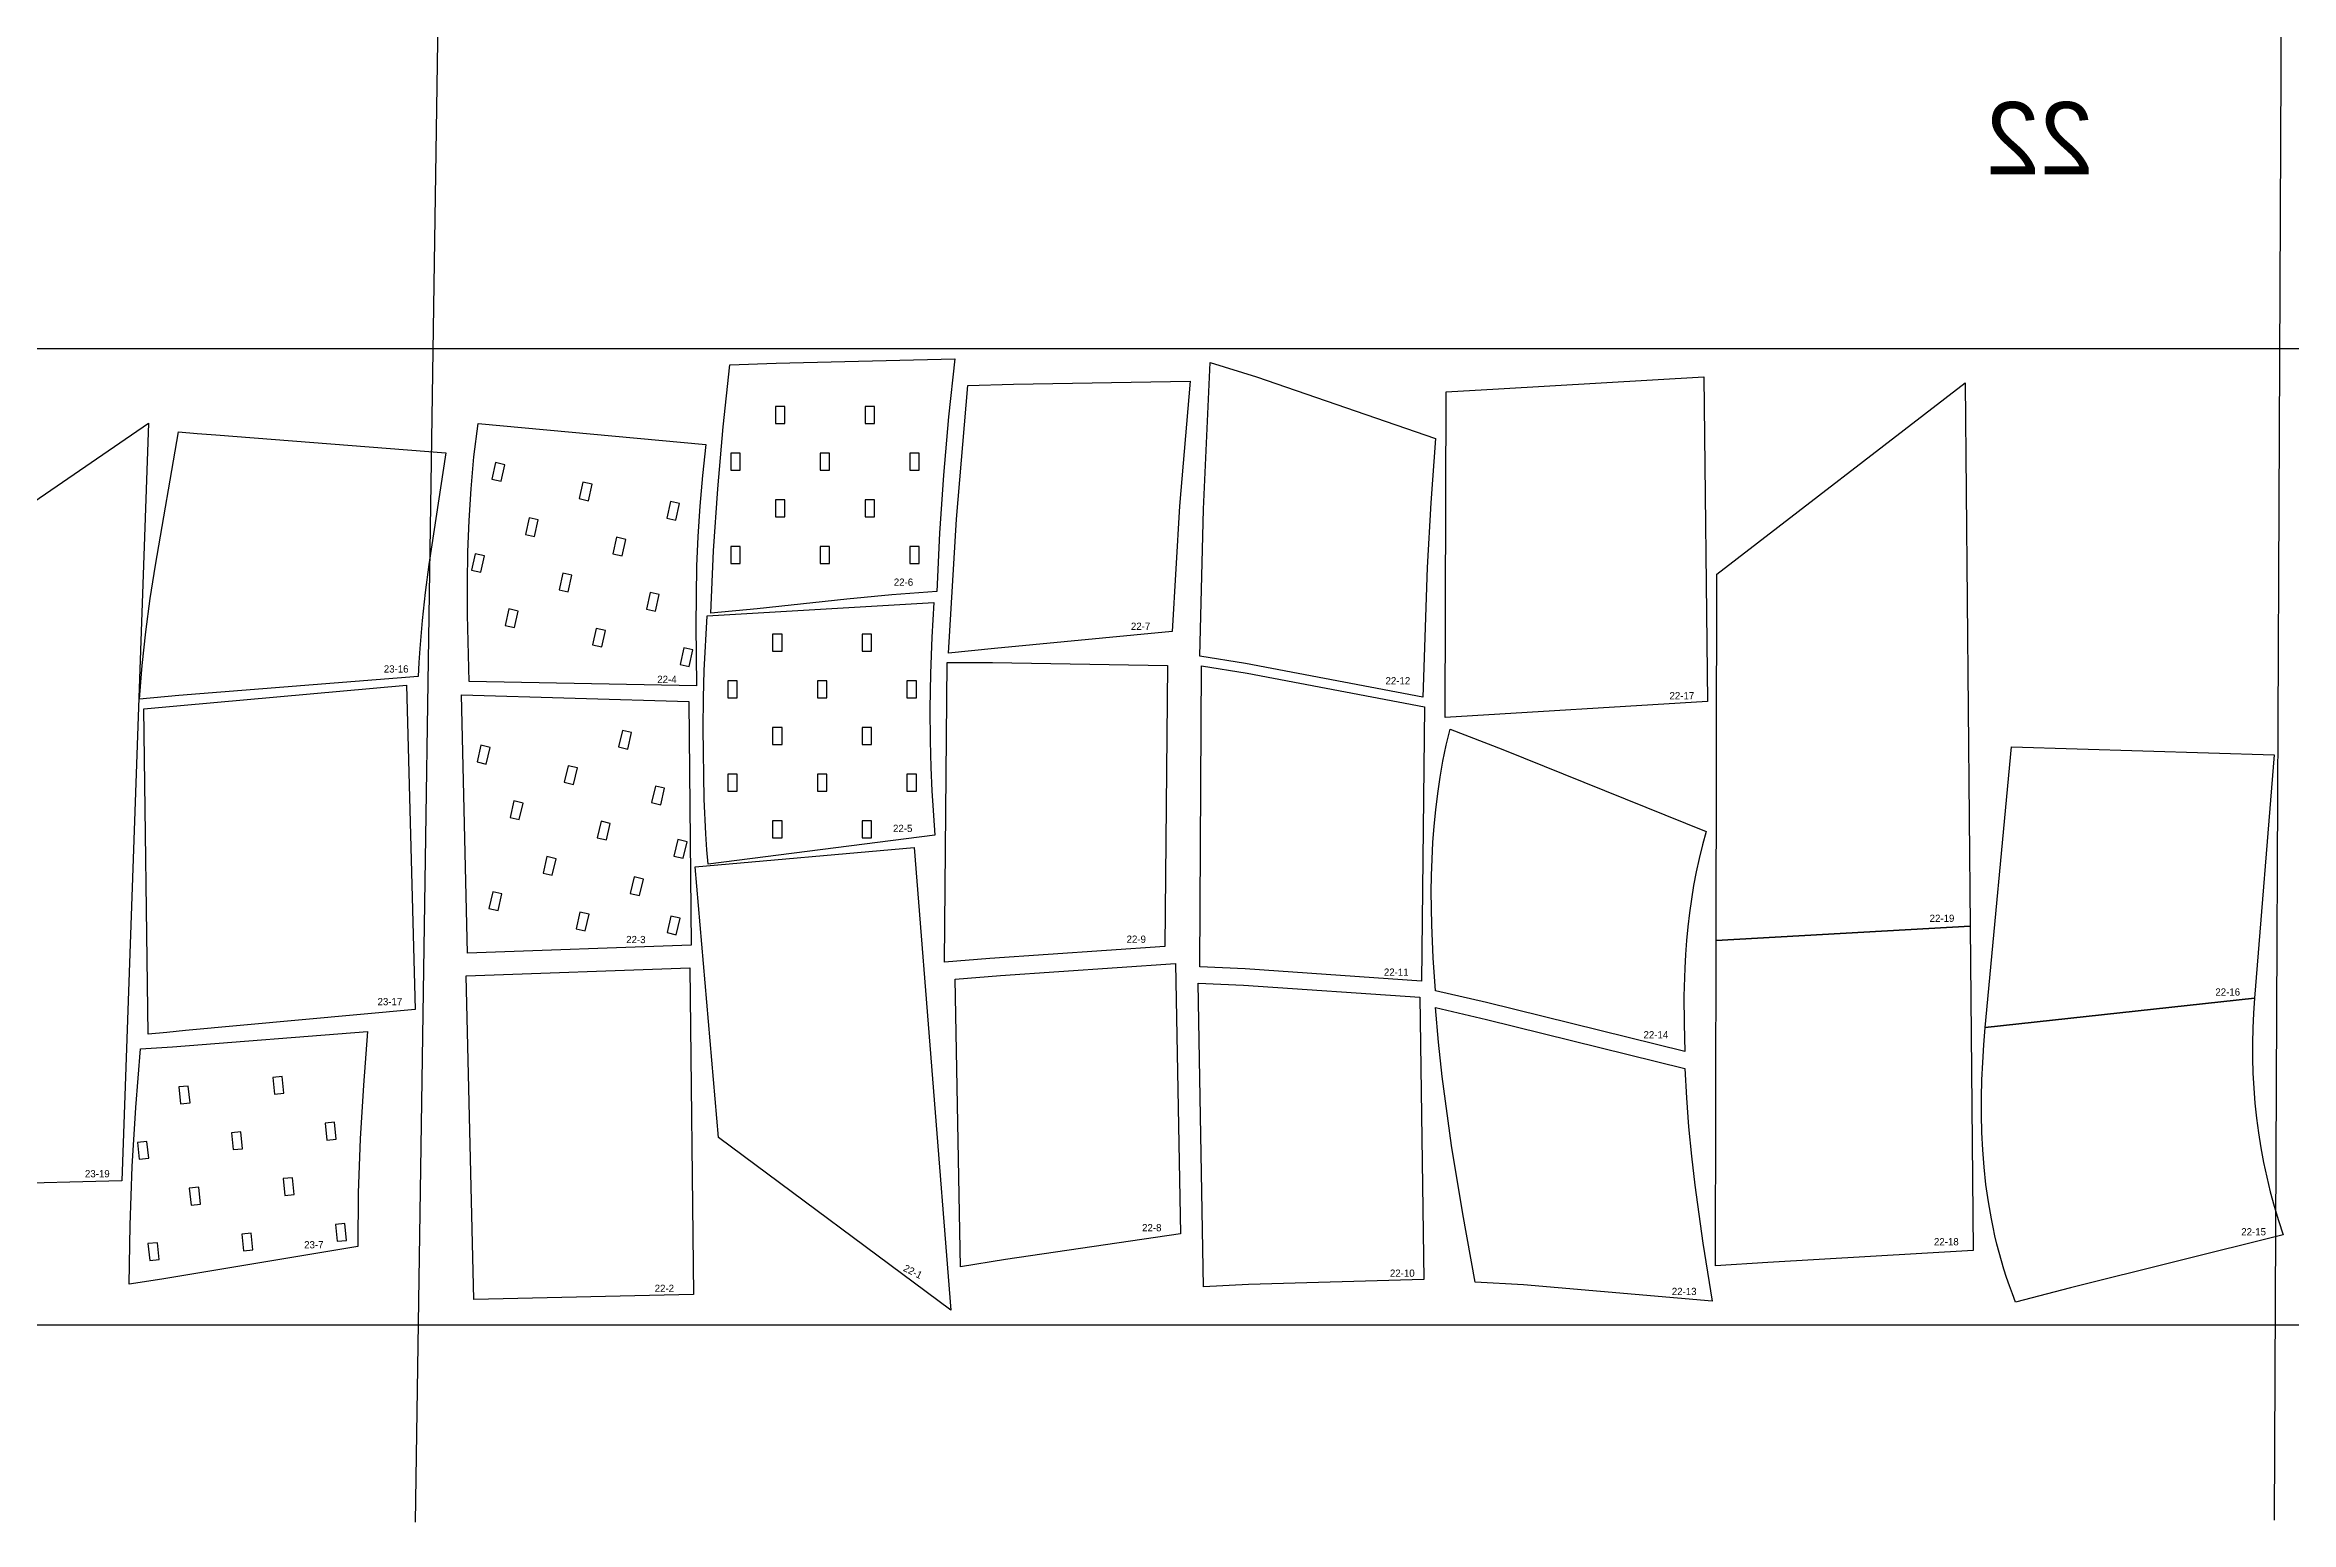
# Model space of a CAD drawing. Header units: millimetres. Extents: x 12942 to 18383, y 13072 to 17462.
# Drawn here: x 13999 to 14621, y 14388 to 14796 of the extents above; entities that cross this region are included whole.
import ezdxf

# ---------------------------------------------------------------- set-up
doc = ezdxf.new("R2010")
doc.units = ezdxf.units.MM
doc.header["$LTSCALE"] = 100
doc.header["$MEASUREMENT"] = 0
for name, color, linetype in [('CUT', 3, 'Continuous'), ('Default', 7, 'Continuous'), ('text', 1, 'Continuous')]:
    doc.layers.add(name, color=color, linetype=linetype)

msp = doc.modelspace()

# ---------------------------------------------------------------- linework, layer by layer
at = {"layer": 'CUT'}
for points in [[(14188.96, 14707.8), (14201.74, 14708.21), (14251.14, 14709.41), (14249.42, 14693.35), (14247.99, 14677.27), (14246.9, 14661.16), (14246.2, 14645.03), (14233.75, 14644.1), (14221.32, 14642.91), (14196.5, 14640.3), (14183.66, 14639.05), (14184.42, 14656.28), (14185.58, 14673.48), (14187.11, 14690.65), (14188.96, 14707.8)], [(14321.82, 14708.42), (14334.6, 14704.44), (14384.12, 14687.42), (14382.82, 14669.55), (14381.84, 14651.67), (14380.59, 14615.86), (14331.56, 14625.15), (14318.91, 14627.16), (14319.95, 14667.81), (14321.82, 14708.42)], [(14254.73, 14702.04), (14267.37, 14702.41), (14316.27, 14703.28), (14313.34, 14668.68), (14311.29, 14634.01), (14262.1, 14629.28), (14249.39, 14627.96), (14251.59, 14665.03), (14254.73, 14702.04)], [(14386.82, 14610.19), (14387.03, 14700.26), (14401.53, 14701.11), (14458.37, 14704.43), (14459.32, 14614.65), (14386.82, 14610.19)], [(14532, 14552.46), (14461.75, 14548.49), (14461.96, 14649.84), (14530.57, 14702.78), (14532, 14552.46)], [(14201.55, 14691.56), (14204.16, 14691.56), (14204.16, 14696.25), (14201.55, 14696.25), (14201.55, 14691.56)], [(14226.32, 14691.56), (14228.93, 14691.56), (14228.93, 14696.25), (14226.32, 14696.25), (14226.32, 14691.56)], [(14020.78, 14482.01), (13948.98, 14480.12), (13956.67, 14642.65), (14028.14, 14691.65), (14020.78, 14482.01)], [(14025.68, 14615.27), (14025.98, 14619.93), (14026.37, 14624.58), (14027.38, 14633.86), (14028.65, 14643.11), (14030.11, 14652.34), (14036.42, 14689.21), (14041.59, 14688.75), (14046.77, 14688.4), (14110.37, 14683.41), (14105.72, 14652.53), (14104.7, 14644.79), (14103.84, 14637.05), (14103.18, 14629.28), (14102.94, 14625.4), (14102.77, 14621.5), (14036.56, 14616.31), (14025.68, 14615.27)], [(14182.3, 14685.77), (14181.33, 14677.13), (14180.6, 14668.66), (14180.08, 14660.31), (14179.75, 14652.06), (14179.54, 14635.62), (14179.76, 14618.99), (14116.87, 14620.19), (14116.41, 14638.57), (14116.36, 14647.38), (14116.48, 14656.05), (14116.8, 14664.71), (14117.35, 14673.44), (14118.17, 14682.34), (14119.31, 14691.53), (14182.3, 14685.77)], [(14123.1, 14676.12), (14125.65, 14675.56), (14126.67, 14680.14), (14124.12, 14680.7), (14123.1, 14676.12)], [(14189.17, 14678.65), (14191.77, 14678.65), (14191.77, 14683.35), (14189.17, 14683.35), (14189.17, 14678.65)], [(14213.94, 14678.65), (14216.54, 14678.65), (14216.54, 14683.35), (14213.94, 14683.35), (14213.94, 14678.65)], [(14238.71, 14678.65), (14241.32, 14678.65), (14241.32, 14683.35), (14238.71, 14683.35), (14238.71, 14678.65)], [(14147.29, 14670.75), (14149.83, 14670.18), (14150.85, 14674.77), (14148.3, 14675.33), (14147.29, 14670.75)], [(14171.47, 14665.38), (14174.01, 14664.81), (14175.03, 14669.39), (14172.49, 14669.96), (14171.47, 14665.38)], [(14201.55, 14665.75), (14204.16, 14665.75), (14204.16, 14670.44), (14201.55, 14670.44), (14201.55, 14665.75)], [(14226.32, 14665.75), (14228.93, 14665.75), (14228.93, 14670.44), (14226.32, 14670.44), (14226.32, 14665.75)], [(14132.4, 14660.84), (14134.94, 14660.27), (14135.96, 14664.85), (14133.41, 14665.42), (14132.4, 14660.84)], [(14117.51, 14650.92), (14120.05, 14650.36), (14121.07, 14654.94), (14118.52, 14655.5), (14117.51, 14650.92)], [(14156.58, 14655.46), (14159.12, 14654.9), (14160.14, 14659.48), (14157.6, 14660.04), (14156.58, 14655.46)], [(14189.17, 14652.84), (14191.77, 14652.84), (14191.77, 14657.53), (14189.17, 14657.53), (14189.17, 14652.84)], [(14213.94, 14652.84), (14216.54, 14652.84), (14216.54, 14657.53), (14213.94, 14657.53), (14213.94, 14652.84)], [(14238.71, 14652.84), (14241.32, 14652.84), (14241.32, 14657.53), (14238.71, 14657.53), (14238.71, 14652.84)], [(14141.69, 14645.55), (14144.23, 14644.98), (14145.25, 14649.57), (14142.7, 14650.13), (14141.69, 14645.55)], [(14165.87, 14640.18), (14168.41, 14639.61), (14169.43, 14644.19), (14166.89, 14644.76), (14165.87, 14640.18)], [(14126.8, 14635.64), (14129.34, 14635.07), (14130.36, 14639.65), (14127.81, 14640.22), (14126.8, 14635.64)], [(14182.67, 14638.28), (14245.39, 14642), (14244.79, 14632.41), (14244.43, 14622.39), (14244.28, 14612.61), (14244.31, 14603.74), (14244.5, 14596.32), (14244.8, 14589.87), (14245.65, 14577.67), (14182.91, 14569.63), (14182.57, 14573.59), (14182.29, 14577.98), (14181.87, 14587.61), (14181.57, 14607.14), (14181.66, 14615.6), (14181.88, 14623.21), (14182.67, 14638.28)], [(14150.98, 14630.26), (14153.52, 14629.7), (14154.54, 14634.28), (14152, 14634.84), (14150.98, 14630.26)], [(14200.78, 14628.52), (14203.39, 14628.52), (14203.39, 14633.21), (14200.78, 14633.21), (14200.78, 14628.52)], [(14225.55, 14628.52), (14228.16, 14628.52), (14228.16, 14633.21), (14225.55, 14633.21), (14225.55, 14628.52)], [(14175.16, 14624.89), (14177.7, 14624.32), (14178.72, 14628.91), (14176.18, 14629.47), (14175.16, 14624.89)], [(14249.03, 14625.43), (14261.54, 14625.45), (14310.02, 14624.62), (14309.29, 14546.82), (14260.84, 14543.55), (14248.33, 14542.53), (14249.03, 14625.43)], [(14319.36, 14624.46), (14332.01, 14622.44), (14381.04, 14613.15), (14380.21, 14537.28), (14331.48, 14540.62), (14318.91, 14541.17), (14319.36, 14624.46)], [(14028.03, 14522.61), (14026.81, 14612.63), (14036.98, 14613.54), (14099.53, 14619.12), (14101.88, 14529.41), (14038.36, 14523.57), (14033.2, 14523.04), (14028.03, 14522.61)], [(14188.39, 14615.61), (14191, 14615.61), (14191, 14620.31), (14188.39, 14620.31), (14188.39, 14615.61)], [(14213.16, 14615.61), (14215.77, 14615.61), (14215.77, 14620.31), (14213.16, 14620.31), (14213.16, 14615.61)], [(14237.93, 14615.61), (14240.54, 14615.61), (14240.54, 14620.31), (14237.93, 14620.31), (14237.93, 14615.61)], [(14178.25, 14547.22), (14116.37, 14544.96), (14114.72, 14616.5), (14177.59, 14614.62), (14178.25, 14547.22)], [(14158.15, 14602.03), (14160.68, 14601.44), (14161.75, 14606.01), (14159.21, 14606.6), (14158.15, 14602.03)], [(14200.78, 14602.71), (14203.39, 14602.71), (14203.39, 14607.4), (14200.78, 14607.4), (14200.78, 14602.71)], [(14225.55, 14602.71), (14228.16, 14602.71), (14228.16, 14607.4), (14225.55, 14607.4), (14225.55, 14602.71)], [(14384.09, 14534.57), (14383.46, 14543.67), (14383.06, 14552.8), (14382.94, 14561.92), (14383, 14566.48), (14383.15, 14571.04), (14383.39, 14575.58), (14383.73, 14580.12), (14384.17, 14584.64), (14384.72, 14589.15), (14385.39, 14593.64), (14386.18, 14598.12), (14387.09, 14602.57), (14388.14, 14607), (14402.74, 14601.33), (14458.95, 14578.63), (14457.93, 14574.93), (14457.03, 14571.2), (14456.22, 14567.46), (14455.51, 14563.7), (14454.89, 14559.92), (14454.36, 14556.12), (14453.92, 14552.31), (14453.56, 14548.49), (14453.27, 14544.66), (14453.06, 14540.82), (14452.84, 14533.13), (14452.86, 14525.43), (14453.08, 14517.75), (14398.22, 14531.33), (14384.09, 14534.57)], [(14119.03, 14597.92), (14121.57, 14597.32), (14122.63, 14601.89), (14120.09, 14602.49), (14119.03, 14597.92)], [(14543.46, 14602.05), (14616.06, 14599.89), (14610.62, 14532.52), (14536.17, 14524.43), (14543.46, 14602.05)], [(14143.15, 14592.28), (14145.69, 14591.69), (14146.76, 14596.26), (14144.22, 14596.85), (14143.15, 14592.28)], [(14188.39, 14589.8), (14191, 14589.8), (14191, 14594.49), (14188.39, 14594.49), (14188.39, 14589.8)], [(14213.16, 14589.8), (14215.77, 14589.8), (14215.77, 14594.49), (14213.16, 14594.49), (14213.16, 14589.8)], [(14237.93, 14589.8), (14240.54, 14589.8), (14240.54, 14594.49), (14237.93, 14594.49), (14237.93, 14589.8)], [(14128.15, 14582.53), (14130.69, 14581.94), (14131.76, 14586.51), (14129.22, 14587.1), (14128.15, 14582.53)], [(14167.27, 14586.65), (14169.81, 14586.05), (14170.88, 14590.62), (14168.34, 14591.22), (14167.27, 14586.65)], [(14152.27, 14576.9), (14154.81, 14576.3), (14155.88, 14580.87), (14153.34, 14581.47), (14152.27, 14576.9)], [(14200.78, 14576.89), (14203.39, 14576.89), (14203.39, 14581.58), (14200.78, 14581.58), (14200.78, 14576.89)], [(14225.55, 14576.89), (14228.16, 14576.89), (14228.16, 14581.58), (14225.55, 14581.58), (14225.55, 14576.89)], [(14173.48, 14571.85), (14176.02, 14571.25), (14177.09, 14575.82), (14174.55, 14576.42), (14173.48, 14571.85)], [(14137.28, 14567.14), (14139.82, 14566.55), (14140.88, 14571.12), (14138.34, 14571.72), (14137.28, 14567.14)], [(14179.36, 14568.87), (14239.95, 14574.21), (14250.06, 14446.25), (14185.78, 14493.95), (14179.36, 14568.87)], [(14161.4, 14561.51), (14163.94, 14560.92), (14165.01, 14565.49), (14162.47, 14566.08), (14161.4, 14561.51)], [(14122.28, 14557.39), (14124.82, 14556.8), (14125.89, 14561.37), (14123.35, 14561.96), (14122.28, 14557.39)], [(14146.4, 14551.76), (14148.94, 14551.17), (14150.01, 14555.74), (14147.47, 14556.33), (14146.4, 14551.76)], [(14171.59, 14550.69), (14174.13, 14550.1), (14175.2, 14554.67), (14172.66, 14555.26), (14171.59, 14550.69)], [(14532, 14552.46), (14532.85, 14462.68), (14476.01, 14459.36), (14461.51, 14458.51), (14461.75, 14548.49), (14532, 14552.46)], [(14118.09, 14449.12), (14115.98, 14538.69), (14177.86, 14540.95), (14178.9, 14450.52), (14118.09, 14449.12)], [(14252.7, 14458.24), (14251.29, 14537.81), (14263.79, 14538.83), (14312.24, 14542.09), (14313.58, 14467.36), (14265.19, 14460.23), (14252.7, 14458.24)], [(14318.46, 14536.66), (14331.03, 14536.11), (14379.76, 14532.77), (14380.87, 14454.71), (14332.41, 14453.28), (14319.91, 14452.68), (14318.46, 14536.66)], [(14536.17, 14524.43), (14610.62, 14532.52), (14610.33, 14528.37), (14610.15, 14524.22), (14610.07, 14520.07), (14610.09, 14515.91), (14610.21, 14511.76), (14610.44, 14507.62), (14610.77, 14503.48), (14611.21, 14499.36), (14611.76, 14495.25), (14612.4, 14491.15), (14613.16, 14487.07), (14614.02, 14483.02), (14614.99, 14478.99), (14616.06, 14474.98), (14617.25, 14471), (14618.54, 14467.06), (14559.71, 14452.43), (14544.57, 14448.44), (14543.69, 14450.69), (14542.86, 14452.95), (14542.08, 14455.23), (14541.34, 14457.51), (14540.65, 14459.82), (14540.01, 14462.13), (14539.41, 14464.45), (14538.85, 14466.79), (14538.34, 14469.13), (14537.86, 14471.49), (14537.04, 14476.22), (14536.37, 14480.98), (14535.85, 14485.77), (14535.48, 14490.58), (14535.23, 14495.41), (14535.11, 14500.25), (14535.12, 14505.09), (14535.23, 14509.93), (14535.45, 14514.78), (14535.77, 14519.61), (14536.17, 14524.43)], [(14395.06, 14453.97), (14391.64, 14472.85), (14388.55, 14491.8), (14385.98, 14510.82), (14384.94, 14520.35), (14384.09, 14529.91), (14398.22, 14526.66), (14453.08, 14513.08), (14453.5, 14504.99), (14454.1, 14496.91), (14454.88, 14488.85), (14455.81, 14480.8), (14458.04, 14464.74), (14460.59, 14448.73), (14408.42, 14453.21), (14395.06, 14453.97)], [(14025.91, 14518.49), (14034.79, 14519.03), (14088.73, 14523.35), (14087.58, 14508.49), (14086.71, 14493.6), (14086.17, 14478.71), (14086.02, 14463.8), (14031.81, 14454.77), (14022.84, 14453.41), (14023.05, 14469.7), (14023.65, 14485.98), (14024.61, 14502.24), (14025.91, 14518.49)], [(14037.04, 14503.29), (14039.64, 14503.55), (14039.16, 14508.22), (14036.56, 14507.96), (14037.04, 14503.29)], [(14062.98, 14505.95), (14065.58, 14506.21), (14065.1, 14510.88), (14062.5, 14510.62), (14062.98, 14505.95)], [(14051.54, 14490.62), (14054.14, 14490.89), (14053.66, 14495.56), (14051.06, 14495.29), (14051.54, 14490.62)], [(14077.48, 14493.28), (14080.08, 14493.54), (14079.6, 14498.21), (14077, 14497.95), (14077.48, 14493.28)], [(14025.6, 14487.96), (14028.2, 14488.23), (14027.72, 14492.9), (14025.12, 14492.63), (14025.6, 14487.96)], [(14065.85, 14477.93), (14068.45, 14478.2), (14067.97, 14482.87), (14065.37, 14482.6), (14065.85, 14477.93)], [(14039.91, 14475.27), (14042.51, 14475.54), (14042.03, 14480.21), (14039.43, 14479.94), (14039.91, 14475.27)], [(14080.35, 14465.26), (14082.95, 14465.53), (14082.47, 14470.2), (14079.87, 14469.93), (14080.35, 14465.26)], [(14028.47, 14459.95), (14031.07, 14460.21), (14030.59, 14464.88), (14028, 14464.62), (14028.47, 14459.95)], [(14054.41, 14462.61), (14057.01, 14462.87), (14056.53, 14467.54), (14053.93, 14467.28), (14054.41, 14462.61)]]:
    msp.add_lwpolyline(points, dxfattribs=at)
at = {"layer": 'Default'}
for p, q in [((14114.12, 15204.99), (14101.94, 14387.58)), ((14619.57, 15153.5), (14616.07, 14388.15))]:
    msp.add_line(p, q, dxfattribs=at)
msp.add_lwpolyline([(13056.03, 14712.15), (13056.03, 14442.15), (15556.03, 14442.15), (15556.03, 14712.15), (13056.03, 14712.15)], dxfattribs=at)

# ---------------------------------------------------------------- texts
at = {"layer": 'text', "extrusion": (0, 0, -1), "insert": (14566.11, 14780.48), "char_height": 20, "width": 9.39, "attachment_point": 1, "text_direction": (-1, 0, 0)}
msp.add_mtext('22', dxfattribs=at)
at = {"layer": 'text', "char_height": 2, "width": 9.39, "attachment_point": 1}
for s, insert in [('22-6', (14234.29, 14648.64)), ('22-7', (14299.87, 14636.44)), ('23-16', (14093.23, 14624.63)), ('22-4', (14168.87, 14621.74)), ('22-12', (14370.29, 14621.36)), ('22-17', (14448.84, 14617.23)), ('22-5', (14234.07, 14580.51)), ('22-3', (14160.27, 14549.76)), ('22-9', (14298.67, 14549.86)), ('22-19', (14520.78, 14555.64)), ('22-11', (14369.84, 14540.74)), ('23-17', (14091.5, 14532.58)), ('22-16', (14599.81, 14535.24)), ('22-14', (14441.65, 14523.41)), ('23-19', (14010.57, 14484.97)), ('22-8', (14302.96, 14470.04)), ('23-7', (14071.2, 14465.31)), ('22-18', (14521.98, 14466.15)), ('22-15', (14606.97, 14468.9)), ('22-10', (14371.51, 14457.45)), ('22-2', (14168.15, 14453.25)), ('22-13', (14449.47, 14452.39))]:
    msp.add_mtext(s, dxfattribs=dict(at, insert=insert))
at = {"layer": 'text', "insert": (14237.61, 14458.96), "char_height": 2, "width": 9.39, "attachment_point": 1, "rotation": 333.65563}
msp.add_mtext('22-1', dxfattribs=at)

doc.saveas('drawing.dxf')
